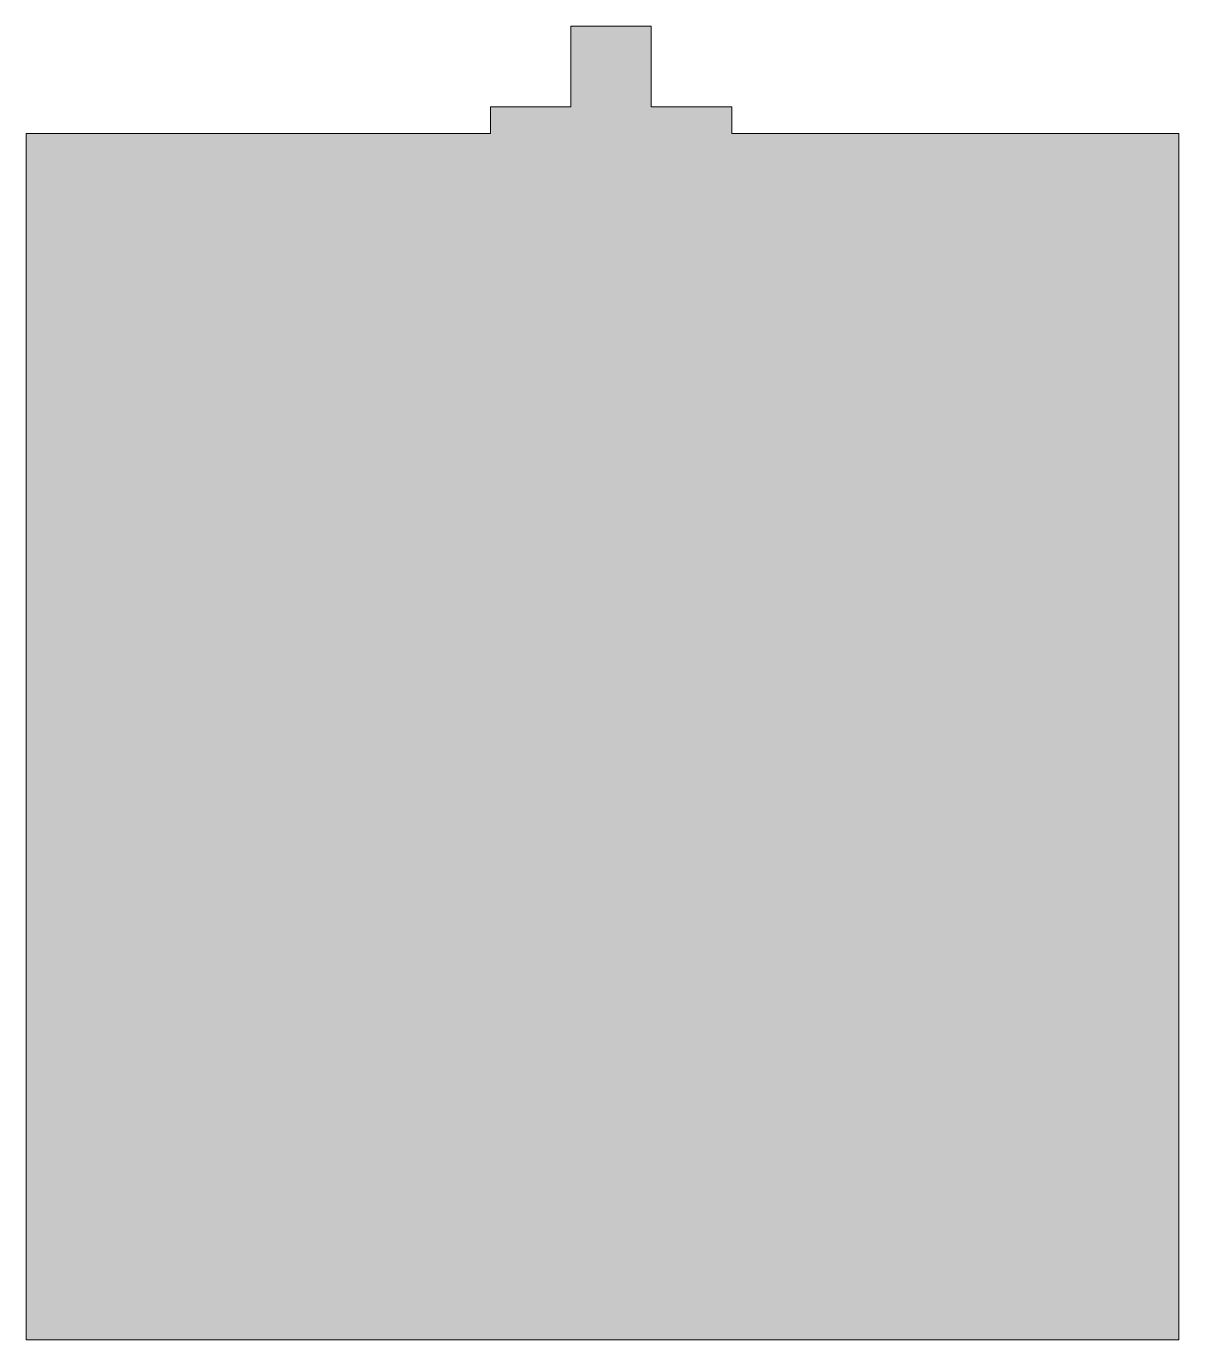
# Model space of a CAD drawing. Header units: millimetres. Extents: x 0 to 660, y 0 to 752.
import ezdxf

# ---------------------------------------------------------------- set-up
doc = ezdxf.new("R2010")
doc.units = ezdxf.units.MM
doc.layers.add('COLOR_FILL', color=7, linetype='Continuous')
doc.layers.add('FURN', color=7, linetype='Continuous', lineweight=25)

msp = doc.modelspace()

# ---------------------------------------------------------------- hatches: boundary and pattern name
at = {"layer": 'COLOR_FILL', "true_color": 0xcfc4b4}
msp.add_hatch(color=7, dxfattribs=at).paths.add_polyline_path([(0, 0), (0, 690.7), (265.86, 690.7), (265.86, 706.05), (311.91, 706.05), (311.91, 752.09), (357.95, 752.09), (357.95, 706.05), (404, 706.05), (404, 690.7), (660, 690.7), (660, 0), (0, 0)])

# ---------------------------------------------------------------- linework, layer by layer
at = {"layer": 'FURN', "lineweight": 18, "true_color": 0x4b453e}
msp.add_lwpolyline([(0, 0), (0, 690.7), (265.86, 690.7), (265.86, 706.05), (311.91, 706.05), (311.91, 752.09), (357.95, 752.09), (357.95, 706.05), (404, 706.05), (404, 690.7), (660, 690.7), (660, 0), (0, 0)], close=True, dxfattribs=at)

doc.saveas('drawing.dxf')
